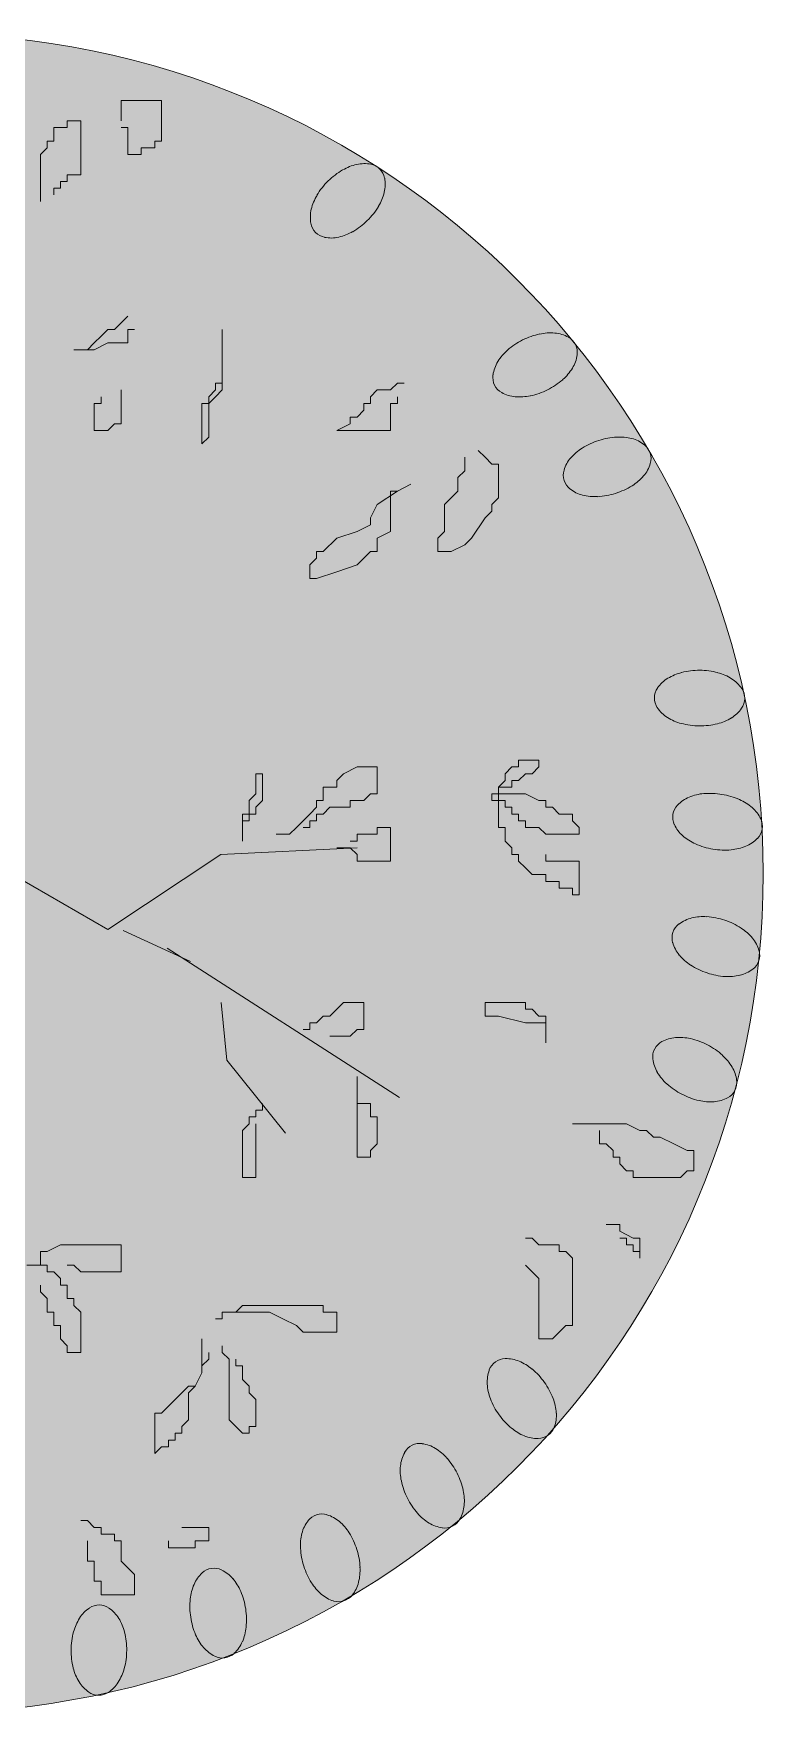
# Model space of a CAD drawing. Header units: metres. Extents: x -2072 to 1581266, y 0 to 323429.
# Drawn here: x 1369.365 to 1370.946, y 2075.497 to 2079.137 of the extents above; entities that cross this region are included whole.
import ezdxf

# ---------------------------------------------------------------- set-up
doc = ezdxf.new("R2010")
doc.units = ezdxf.units.M
doc.layers.add('ГП_Благоустройство_Деревья', color=7, linetype='Continuous', lineweight=0)

# ---------------------------------------------------------------- blocks, each defined once
blk = doc.blocks.new('Вишня птичья 10')
at = {"transparency": 33554687}
h = blk.add_hatch(color=256, dxfattribs=at)
h.dxf.hatch_style = 1
h.set_gradient(color1=(117, 182, 99), color2=(0, 87, 0), tint=1, name='INVSPHERICAL')
edge = h.paths.add_edge_path()
edge.add_arc((0.025, 0.007), 5, 0, 360)
at = {"color": 98, "true_color": 0x005700, "transparency": 33554687}
for p, q in [((1.203, 4.489), (1.203, 4.609)), ((1.203, 4.609), (1.444, 4.609)), ((1.444, 4.609), (1.444, 4.368)), ((0.802, 4.368), (0.802, 4.449)), ((0.802, 4.449), (0.882, 4.449)), ((0.882, 4.449), (0.882, 4.489)), ((0.882, 4.489), (0.963, 4.489)), ((0.963, 4.489), (0.963, 4.168)), ((1.243, 4.449), (1.203, 4.449)), ((1.243, 4.288), (1.243, 4.449)), ((0.722, 4.288), (0.762, 4.328)), ((0.762, 4.328), (0.762, 4.368)), ((0.762, 4.368), (0.802, 4.368)), ((1.404, 4.328), (1.323, 4.328)), ((1.323, 4.328), (1.323, 4.288)), ((1.444, 4.368), (1.404, 4.368)), ((1.404, 4.368), (1.404, 4.328)), ((0.722, 4.008), (0.722, 4.288)), ((1.323, 4.288), (1.243, 4.288)), ((0.882, 4.128), (0.842, 4.128)), ((0.842, 4.128), (0.842, 4.088)), ((0.882, 4.168), (0.882, 4.128)), ((0.963, 4.168), (0.882, 4.168)), ((0.842, 4.088), (0.802, 4.088)), ((0.802, 4.088), (0.802, 4.048)), ((1.243, 3.326), (1.203, 3.286)), ((1.083, 3.206), (1.043, 3.166)), ((1.123, 3.246), (1.083, 3.206)), ((1.163, 3.246), (1.123, 3.246)), ((1.203, 3.286), (1.163, 3.246)), ((1.243, 3.166), (1.243, 3.246)), ((1.243, 3.246), (1.283, 3.246)), ((1.805, 3.246), (1.805, 2.926)), ((1.003, 3.126), (0.922, 3.126)), ((0.922, 3.126), (1.043, 3.126)), ((1.043, 3.166), (1.003, 3.126)), ((1.043, 3.126), (1.123, 3.166)), ((1.123, 3.166), (1.243, 3.166)), ((1.805, 2.886), (1.805, 3.126)), ((1.805, 2.926), (1.765, 2.926)), ((1.765, 2.926), (1.765, 2.886)), ((2.847, 2.926), (2.807, 2.886)), ((2.888, 2.926), (2.847, 2.926)), ((1.083, 2.805), (1.043, 2.805)), ((1.043, 2.805), (1.043, 2.645)), ((1.083, 2.846), (1.083, 2.805)), ((1.203, 2.685), (1.203, 2.886)), ((1.684, 2.805), (1.684, 2.565)), ((1.725, 2.805), (1.684, 2.805)), ((1.765, 2.886), (1.725, 2.846)), ((1.725, 2.846), (1.725, 2.805)), ((1.725, 2.805), (1.765, 2.846)), ((1.725, 2.605), (1.725, 2.805)), ((1.765, 2.846), (1.805, 2.886)), ((2.687, 2.805), (2.647, 2.805)), ((2.647, 2.805), (2.647, 2.765)), ((2.727, 2.886), (2.687, 2.846)), ((2.687, 2.846), (2.687, 2.805)), ((2.807, 2.886), (2.727, 2.886)), ((2.807, 2.645), (2.807, 2.805)), ((2.807, 2.805), (2.847, 2.805)), ((2.847, 2.805), (2.847, 2.846)), ((2.607, 2.725), (2.567, 2.725)), ((2.567, 2.725), (2.567, 2.685)), ((2.647, 2.765), (2.607, 2.725)), ((1.043, 2.645), (1.123, 2.645)), ((1.123, 2.645), (1.163, 2.685)), ((1.163, 2.685), (1.203, 2.685)), ((1.684, 2.565), (1.725, 2.605)), ((2.567, 2.685), (2.486, 2.645)), ((2.486, 2.645), (2.807, 2.645)), ((3.369, 2.485), (3.329, 2.525)), ((3.248, 2.405), (3.208, 2.365)), ((3.248, 2.485), (3.248, 2.405)), ((3.409, 2.445), (3.369, 2.485)), ((3.449, 2.445), (3.409, 2.445)), ((3.449, 2.244), (3.449, 2.445)), ((2.928, 2.325), (2.847, 2.284)), ((3.208, 2.365), (3.208, 2.284)), ((2.727, 2.204), (2.687, 2.124)), ((2.847, 2.284), (2.727, 2.204)), ((2.807, 2.044), (2.807, 2.284)), ((2.807, 2.284), (2.847, 2.284)), ((3.168, 2.244), (3.128, 2.204)), ((3.128, 2.204), (3.128, 2.044)), ((3.208, 2.284), (3.168, 2.244)), ((3.409, 2.204), (3.449, 2.244)), ((3.409, 2.164), (3.409, 2.204)), ((2.687, 2.124), (2.687, 2.084)), ((3.289, 2.004), (3.369, 2.124)), ((3.369, 2.124), (3.409, 2.164)), ((2.486, 2.004), (2.406, 1.924)), ((2.607, 2.044), (2.486, 2.004)), ((2.687, 2.084), (2.607, 2.044)), ((2.727, 2.004), (2.807, 2.044)), ((2.727, 1.924), (2.727, 2.004)), ((3.128, 2.044), (3.088, 2.004)), ((3.088, 2.004), (3.088, 1.924)), ((3.248, 1.964), (3.289, 2.004)), ((2.406, 1.924), (2.366, 1.924)), ((2.366, 1.924), (2.366, 1.884)), ((2.607, 1.844), (2.687, 1.924)), ((2.687, 1.924), (2.727, 1.924)), ((3.088, 1.924), (3.168, 1.924)), ((3.168, 1.924), (3.248, 1.964)), ((2.366, 1.884), (2.326, 1.844)), ((2.326, 1.844), (2.326, 1.763)), ((2.366, 1.763), (2.486, 1.803)), ((2.486, 1.803), (2.607, 1.844)), ((2.326, 1.763), (2.366, 1.763)), ((2.005, 0.481), (2.005, 0.601)), ((2.005, 0.601), (2.045, 0.601)), ((2.045, 0.601), (2.045, 0.441)), ((2.486, 0.561), (2.527, 0.601)), ((2.527, 0.601), (2.607, 0.641)), ((2.607, 0.641), (2.727, 0.641)), ((2.727, 0.641), (2.727, 0.481)), ((3.489, 0.601), (3.529, 0.641)), ((3.489, 0.561), (3.489, 0.601)), ((3.529, 0.641), (3.569, 0.641)), ((3.569, 0.641), (3.569, 0.681)), ((3.569, 0.681), (3.69, 0.681)), ((3.609, 0.601), (3.569, 0.561)), ((3.65, 0.601), (3.609, 0.601)), ((3.69, 0.641), (3.65, 0.601)), ((3.69, 0.681), (3.69, 0.641)), ((2.406, 0.441), (2.406, 0.521)), ((2.406, 0.521), (2.486, 0.521)), ((2.486, 0.521), (2.486, 0.561)), ((3.449, 0.521), (3.489, 0.561)), ((3.449, 0.481), (3.449, 0.521)), ((3.449, 0.521), (3.449, 0.481)), ((3.529, 0.521), (3.449, 0.521)), ((3.569, 0.561), (3.529, 0.561)), ((3.529, 0.561), (3.529, 0.521)), ((1.965, 0.441), (2.005, 0.481)), ((1.965, 0.361), (1.965, 0.441)), ((2.045, 0.441), (2.005, 0.401)), ((2.005, 0.401), (2.005, 0.361)), ((2.326, 0.361), (2.366, 0.401)), ((2.366, 0.401), (2.366, 0.441)), ((2.366, 0.441), (2.406, 0.441)), ((2.446, 0.401), (2.406, 0.361)), ((2.567, 0.401), (2.446, 0.401)), ((2.647, 0.441), (2.567, 0.441)), ((2.567, 0.441), (2.567, 0.401)), ((2.687, 0.481), (2.647, 0.441)), ((2.727, 0.481), (2.687, 0.481)), ((3.449, 0.481), (3.409, 0.481)), ((3.409, 0.481), (3.409, 0.441)), ((3.409, 0.441), (3.449, 0.441)), ((3.449, 0.441), (3.449, 0.481)), ((3.449, 0.481), (3.609, 0.481)), ((3.449, 0.441), (3.449, 0.281)), ((3.489, 0.441), (3.449, 0.441)), ((3.489, 0.401), (3.489, 0.441)), ((3.529, 0.401), (3.489, 0.401)), ((3.529, 0.361), (3.529, 0.401)), ((3.609, 0.481), (3.69, 0.441)), ((3.69, 0.441), (3.73, 0.441)), ((3.73, 0.441), (3.73, 0.401)), ((3.73, 0.401), (3.77, 0.401)), ((3.77, 0.401), (3.81, 0.361)), ((1.925, 0.2), (1.925, 0.361)), ((1.925, 0.361), (1.965, 0.361)), ((1.965, 0.321), (1.925, 0.321)), ((2.005, 0.361), (1.965, 0.361)), ((1.965, 0.361), (1.965, 0.321)), ((2.246, 0.281), (2.286, 0.321)), ((2.286, 0.321), (2.326, 0.361)), ((2.366, 0.321), (2.326, 0.321)), ((2.326, 0.321), (2.326, 0.281)), ((2.406, 0.361), (2.366, 0.361)), ((2.366, 0.361), (2.366, 0.321)), ((3.569, 0.361), (3.529, 0.361)), ((3.569, 0.321), (3.569, 0.361)), ((3.609, 0.321), (3.569, 0.321)), ((3.609, 0.281), (3.609, 0.321)), ((3.81, 0.361), (3.89, 0.361)), ((3.89, 0.361), (3.89, 0.321)), ((3.89, 0.321), (3.93, 0.281)), ((2.126, 0.24), (2.206, 0.24)), ((2.206, 0.24), (2.246, 0.281)), ((2.326, 0.281), (2.286, 0.281)), ((2.567, 0.2), (2.607, 0.2)), ((2.607, 0.2), (2.607, 0.24)), ((2.607, 0.24), (2.727, 0.24)), ((2.727, 0.24), (2.727, 0.281)), ((2.727, 0.281), (2.807, 0.281)), ((2.807, 0.281), (2.807, 0.08)), ((3.449, 0.281), (3.489, 0.281)), ((3.489, 0.281), (3.489, 0.2)), ((3.489, 0.2), (3.529, 0.16)), ((3.69, 0.281), (3.609, 0.281)), ((3.73, 0.24), (3.69, 0.281)), ((3.93, 0.24), (3.73, 0.24)), ((3.93, 0.281), (3.93, 0.24)), ((1.124, -0.326), (1.797, 0.119)), ((1.797, 0.119), (2.608, 0.16)), ((2.567, 0.16), (2.486, 0.16)), ((2.607, 0.12), (2.567, 0.16)), ((2.607, 0.08), (2.607, 0.12)), ((3.529, 0.16), (3.529, 0.12)), ((3.529, 0.12), (3.569, 0.12)), ((3.569, 0.12), (3.569, 0.08)), ((3.73, 0.08), (3.73, 0.12)), ((0.499, 0.034), (1.124, -0.326)), ((2.807, 0.08), (2.607, 0.08)), ((3.569, 0.08), (3.609, 0.04)), ((3.609, 0.04), (3.65, 0)), ((3.65, 0), (3.73, 0)), ((3.93, 0.08), (3.73, 0.08)), ((3.73, 0), (3.73, -0.04)), ((3.93, -0.12), (3.93, 0.08)), ((3.73, -0.04), (3.81, -0.04)), ((3.81, -0.04), (3.81, -0.08)), ((3.81, -0.08), (3.89, -0.08)), ((3.89, -0.08), (3.89, -0.12)), ((3.89, -0.12), (3.93, -0.12)), ((1.214, -0.332), (1.615, -0.517)), ((1.477, -0.437), (2.859, -1.328)), ((1.798, -0.762), (1.831, -1.105)), ((2.486, -0.802), (2.527, -0.761)), ((2.527, -0.761), (2.647, -0.761)), ((2.647, -0.761), (2.647, -0.922)), ((3.609, -0.761), (3.369, -0.761)), ((3.369, -0.761), (3.369, -0.842)), ((3.609, -0.802), (3.609, -0.761)), ((2.326, -0.922), (2.326, -0.882)), ((2.326, -0.882), (2.366, -0.882)), ((2.366, -0.882), (2.406, -0.842)), ((2.406, -0.842), (2.446, -0.842)), ((2.446, -0.842), (2.486, -0.802)), ((3.369, -0.842), (3.449, -0.842)), ((3.449, -0.842), (3.609, -0.882)), ((3.65, -0.802), (3.609, -0.802)), ((3.609, -0.882), (3.73, -0.882)), ((3.69, -0.842), (3.65, -0.802)), ((3.73, -0.842), (3.69, -0.842)), ((3.73, -1.002), (3.73, -0.842)), ((2.286, -0.922), (2.326, -0.922)), ((2.567, -0.962), (2.446, -0.962)), ((2.607, -0.922), (2.567, -0.962)), ((2.647, -0.922), (2.607, -0.922)), ((1.831, -1.105), (2.182, -1.539)), ((2.607, -1.202), (2.607, -1.683)), ((2.045, -1.363), (2.045, -1.403)), ((2.607, -1.363), (2.607, -1.323)), ((2.687, -1.363), (2.607, -1.363)), ((2.687, -1.443), (2.687, -1.363)), ((1.965, -1.483), (1.925, -1.523)), ((2.005, -1.443), (1.965, -1.443)), ((1.965, -1.443), (1.965, -1.483)), ((2.045, -1.403), (2.005, -1.403)), ((2.005, -1.403), (2.005, -1.443)), ((2.005, -1.803), (2.005, -1.483)), ((2.727, -1.443), (2.687, -1.443)), ((2.727, -1.603), (2.727, -1.443)), ((3.89, -1.483), (4.211, -1.483)), ((4.211, -1.483), (4.291, -1.523)), ((1.925, -1.523), (1.925, -1.803)), ((4.051, -1.603), (4.051, -1.523)), ((4.291, -1.523), (4.331, -1.523)), ((4.331, -1.523), (4.371, -1.563)), ((4.371, -1.563), (4.412, -1.563)), ((4.412, -1.563), (4.492, -1.603)), ((2.607, -1.683), (2.687, -1.683)), ((2.687, -1.643), (2.727, -1.603)), ((2.687, -1.683), (2.687, -1.643)), ((4.091, -1.603), (4.051, -1.603)), ((4.131, -1.643), (4.091, -1.603)), ((4.131, -1.683), (4.131, -1.643)), ((4.171, -1.683), (4.131, -1.683)), ((4.171, -1.723), (4.171, -1.683)), ((4.492, -1.603), (4.572, -1.643)), ((4.572, -1.643), (4.612, -1.643)), ((4.612, -1.643), (4.612, -1.763)), ((4.211, -1.763), (4.171, -1.723)), ((4.251, -1.763), (4.211, -1.763)), ((4.251, -1.803), (4.251, -1.763)), ((4.572, -1.763), (4.532, -1.803)), ((4.612, -1.763), (4.572, -1.763)), ((1.925, -1.803), (2.005, -1.803)), ((4.532, -1.803), (4.251, -1.803)), ((4.091, -2.084), (4.171, -2.084)), ((4.171, -2.084), (4.171, -2.124)), ((3.609, -2.164), (3.65, -2.164)), ((3.65, -2.164), (3.69, -2.204)), ((4.171, -2.124), (4.251, -2.164)), ((4.211, -2.164), (4.171, -2.164)), ((4.211, -2.204), (4.211, -2.164)), ((4.251, -2.164), (4.291, -2.164)), ((4.291, -2.164), (4.291, -2.284)), ((0.722, -2.325), (0.722, -2.244)), ((0.722, -2.244), (0.762, -2.244)), ((0.762, -2.244), (0.842, -2.204)), ((0.842, -2.204), (1.203, -2.204)), ((1.203, -2.204), (1.203, -2.365)), ((3.69, -2.204), (3.81, -2.204)), ((3.81, -2.204), (3.81, -2.244)), ((3.81, -2.244), (3.85, -2.244)), ((3.85, -2.244), (3.89, -2.284)), ((3.89, -2.284), (3.89, -2.685)), ((4.251, -2.204), (4.211, -2.204)), ((4.251, -2.244), (4.251, -2.204)), ((4.291, -2.244), (4.251, -2.244)), ((4.291, -2.284), (4.291, -2.244)), ((0.642, -2.325), (0.762, -2.325)), ((0.762, -2.325), (0.762, -2.365)), ((0.762, -2.365), (0.802, -2.365)), ((0.802, -2.365), (0.842, -2.405)), ((0.922, -2.325), (0.882, -2.325)), ((0.963, -2.365), (0.922, -2.325)), ((1.203, -2.365), (0.963, -2.365)), ((3.65, -2.365), (3.609, -2.325)), ((3.69, -2.405), (3.65, -2.365)), ((0.722, -2.485), (0.722, -2.445)), ((0.762, -2.525), (0.722, -2.485)), ((0.842, -2.405), (0.842, -2.445)), ((0.842, -2.445), (0.882, -2.445)), ((0.882, -2.445), (0.882, -2.525)), ((3.69, -2.765), (3.69, -2.405)), ((0.762, -2.605), (0.762, -2.525)), ((0.882, -2.525), (0.922, -2.525)), ((0.922, -2.525), (0.922, -2.565)), ((0.922, -2.565), (0.963, -2.605)), ((1.885, -2.605), (1.925, -2.565)), ((1.925, -2.565), (2.406, -2.565)), ((2.406, -2.565), (2.406, -2.605)), ((0.802, -2.605), (0.762, -2.605)), ((0.802, -2.685), (0.802, -2.605)), ((0.842, -2.685), (0.802, -2.685)), ((0.842, -2.765), (0.842, -2.685)), ((0.963, -2.605), (0.963, -2.846)), ((1.765, -2.645), (1.805, -2.645)), ((1.805, -2.645), (1.805, -2.605)), ((1.805, -2.605), (1.885, -2.605)), ((2.085, -2.605), (1.845, -2.605)), ((2.166, -2.645), (2.085, -2.605)), ((2.246, -2.685), (2.166, -2.645)), ((2.286, -2.725), (2.246, -2.685)), ((2.406, -2.605), (2.486, -2.605)), ((2.486, -2.605), (2.486, -2.725)), ((3.85, -2.685), (3.81, -2.725)), ((3.89, -2.685), (3.85, -2.685)), ((0.882, -2.805), (0.842, -2.765)), ((1.684, -2.765), (1.684, -2.966)), ((2.486, -2.725), (2.286, -2.725)), ((3.77, -2.765), (3.69, -2.765)), ((3.81, -2.725), (3.77, -2.765)), ((0.882, -2.846), (0.882, -2.805)), ((0.963, -2.846), (0.882, -2.846)), ((1.684, -2.926), (1.725, -2.886)), ((1.725, -2.886), (1.725, -2.846)), ((1.805, -2.846), (1.805, -2.805)), ((1.845, -2.886), (1.805, -2.846)), ((1.845, -3.246), (1.845, -2.886)), ((1.885, -2.886), (1.885, -2.926)), ((1.684, -2.966), (1.644, -3.046)), ((1.644, -3.046), (1.684, -2.966)), ((1.684, -2.966), (1.684, -2.926)), ((1.885, -2.926), (1.925, -2.926)), ((1.925, -2.926), (1.925, -3.006)), ((1.524, -3.126), (1.564, -3.086)), ((1.564, -3.086), (1.604, -3.046)), ((1.644, -3.046), (1.604, -3.086)), ((1.604, -3.046), (1.644, -3.046)), ((1.604, -3.086), (1.604, -3.246)), ((1.925, -3.006), (1.965, -3.046)), ((1.965, -3.046), (1.965, -3.086)), ((1.965, -3.086), (2.005, -3.126)), ((1.444, -3.206), (1.484, -3.166)), ((1.484, -3.166), (1.524, -3.126)), ((2.005, -3.126), (2.005, -3.286)), ((1.404, -3.206), (1.444, -3.206)), ((1.404, -3.447), (1.404, -3.206)), ((1.604, -3.246), (1.564, -3.286)), ((1.564, -3.286), (1.564, -3.326)), ((1.885, -3.286), (1.845, -3.246)), ((1.925, -3.326), (1.885, -3.286)), ((2.005, -3.286), (1.965, -3.286)), ((1.965, -3.286), (1.965, -3.326)), ((1.524, -3.367), (1.484, -3.367)), ((1.484, -3.367), (1.484, -3.407)), ((1.564, -3.326), (1.524, -3.326)), ((1.524, -3.326), (1.524, -3.367)), ((1.965, -3.326), (1.925, -3.326)), ((1.444, -3.407), (1.404, -3.447)), ((1.484, -3.407), (1.444, -3.407)), ((0.963, -3.847), (1.003, -3.847)), ((1.003, -3.847), (1.043, -3.888)), ((1.043, -3.888), (1.083, -3.888)), ((1.083, -3.888), (1.083, -3.928)), ((1.564, -3.888), (1.725, -3.888)), ((1.725, -3.888), (1.725, -3.968)), ((1.003, -4.088), (1.003, -3.968)), ((1.083, -3.928), (1.163, -3.928)), ((1.163, -3.928), (1.163, -3.968)), ((1.163, -3.968), (1.203, -3.968)), ((1.203, -3.968), (1.203, -4.088)), ((1.484, -4.008), (1.484, -3.968)), ((1.644, -3.968), (1.644, -4.008)), ((1.725, -3.968), (1.644, -3.968)), ((1.043, -4.088), (1.003, -4.088)), ((1.043, -4.208), (1.043, -4.088)), ((1.203, -4.088), (1.243, -4.128)), ((1.644, -4.008), (1.484, -4.008)), ((1.243, -4.128), (1.283, -4.168)), ((1.283, -4.168), (1.283, -4.288)), ((1.083, -4.208), (1.043, -4.208)), ((1.083, -4.288), (1.083, -4.208)), ((1.283, -4.288), (1.083, -4.288))]:
    blk.add_line(p, q, dxfattribs=at)
blk.add_circle((0.025, 0.007), 5, dxfattribs=at)
for centre, radius, start, end in [((2.672, 3.939), 0.298, 102.9913, 120.2901), ((2.65, 4.035), 0.199, 78.5439, 102.9913), ((2.668, 4.128), 0.105, 44.5805, 78.5439), ((2.668, 4.128), 0.105, 10.6172, 44.5805), ((2.741, 3.82), 0.436, 134.5805, 148.8709), ((2.741, 3.82), 0.436, 120.2901, 134.5805), ((2.576, 4.111), 0.199, 346.1697, 10.6172), ((2.624, 3.891), 0.298, 148.8709, 166.1697), ((2.48, 4.134), 0.298, 328.8709, 346.1697), ((2.528, 3.915), 0.199, 166.1697, 190.6172), ((2.362, 4.205), 0.436, 314.5805, 328.8709), ((2.435, 3.898), 0.105, 190.6172, 224.5805), ((2.435, 3.898), 0.105, 224.5805, 258.5439), ((2.431, 4.087), 0.298, 282.9913, 300.2901), ((2.362, 4.205), 0.436, 300.2901, 314.5805), ((2.453, 3.99), 0.199, 258.5439, 282.9913), ((3.788, 2.794), 0.436, 102.2901, 116.5805), ((3.758, 2.928), 0.298, 84.9913, 102.2901), ((3.767, 3.027), 0.199, 60.5439, 84.9913), ((3.698, 2.898), 0.298, 130.8709, 148.1697), ((3.788, 2.794), 0.436, 116.5805, 130.8709), ((3.813, 3.109), 0.105, 26.5805, 60.5439), ((3.813, 3.109), 0.105, 352.6172, 26.5805), ((3.614, 2.95), 0.199, 148.1697, 172.6172), ((3.636, 3.173), 0.298, 310.8709, 328.1697), ((3.72, 3.121), 0.199, 328.1697, 352.6172), ((3.52, 2.962), 0.105, 172.6172, 206.5805), ((3.52, 2.962), 0.105, 206.5805, 240.5439), ((3.546, 3.277), 0.436, 296.5805, 310.8709), ((3.566, 3.044), 0.199, 240.5439, 264.9913), ((3.575, 3.143), 0.298, 264.9913, 282.2901), ((3.546, 3.277), 0.436, 282.2901, 296.5805), ((4.178, 2.17), 0.436, 93.2901, 107.5805), ((4.17, 2.308), 0.298, 75.9913, 93.2901), ((4.105, 2.287), 0.298, 121.8709, 139.1697), ((4.178, 2.17), 0.436, 107.5805, 121.8709), ((4.194, 2.404), 0.199, 51.5439, 75.9913), ((4.252, 2.478), 0.105, 17.5805, 51.5439), ((4.252, 2.478), 0.105, 343.6172, 17.5805), ((3.94, 2.379), 0.105, 163.6172, 197.5805), ((4.03, 2.352), 0.199, 139.1697, 163.6172), ((4.162, 2.504), 0.199, 319.1697, 343.6172), ((3.94, 2.379), 0.105, 197.5805, 231.5439), ((4.014, 2.686), 0.436, 287.5805, 301.8709), ((4.087, 2.569), 0.298, 301.8709, 319.1697), ((3.998, 2.453), 0.199, 231.5439, 255.9913), ((4.022, 2.549), 0.298, 255.9913, 273.2901), ((4.014, 2.686), 0.436, 273.2901, 287.5805), ((4.611, 0.914), 0.298, 103.8709, 121.1697), ((4.644, 0.781), 0.436, 89.5805, 103.8709), ((4.644, 0.781), 0.436, 75.2901, 89.5805), ((4.679, 0.914), 0.298, 57.9913, 75.2901), ((4.482, 1.052), 0.105, 145.6172, 179.5805), ((4.56, 0.999), 0.199, 121.1697, 145.6172), ((4.731, 0.998), 0.199, 33.5439, 57.9913), ((4.81, 1.05), 0.105, 359.5805, 33.5439), ((4.482, 1.052), 0.105, 179.5805, 213.5439), ((4.81, 1.05), 0.105, 325.6172, 359.5805), ((4.56, 1.105), 0.199, 213.5439, 237.9913), ((4.613, 1.188), 0.298, 237.9913, 255.2901), ((4.681, 1.188), 0.298, 283.8709, 301.1697), ((4.732, 1.103), 0.199, 301.1697, 325.6172), ((4.648, 1.322), 0.436, 255.2901, 269.5805), ((4.648, 1.322), 0.436, 269.5805, 283.8709), ((4.591, 0.342), 0.105, 136.6172, 170.5805), ((4.659, 0.277), 0.199, 112.1697, 136.6172), ((4.697, 0.186), 0.298, 94.8709, 112.1697), ((4.708, 0.048), 0.436, 80.5805, 94.8709), ((4.708, 0.048), 0.436, 66.2901, 80.5805), ((4.764, 0.174), 0.298, 48.9913, 66.2901), ((4.591, 0.342), 0.105, 170.5805, 204.5439), ((4.829, 0.249), 0.199, 24.5439, 48.9913), ((4.915, 0.288), 0.105, 350.5805, 24.5439), ((4.677, 0.381), 0.199, 204.5439, 228.9913), ((4.742, 0.456), 0.298, 228.9913, 246.2901), ((4.846, 0.353), 0.199, 292.1697, 316.6172), ((4.915, 0.288), 0.105, 316.6172, 350.5805), ((4.797, 0.582), 0.436, 246.2901, 260.5805), ((4.797, 0.582), 0.436, 260.5805, 274.8709), ((4.809, 0.445), 0.298, 274.8709, 292.1697), ((4.587, -0.377), 0.105, 127.6172, 161.5805), ((4.645, -0.452), 0.199, 103.1697, 127.6172), ((4.668, -0.548), 0.298, 85.8709, 103.1697), ((4.658, -0.685), 0.436, 71.5805, 85.8709), ((4.658, -0.685), 0.436, 57.2901, 71.5805), ((4.587, -0.377), 0.105, 161.5805, 195.5439), ((4.732, -0.569), 0.298, 39.9913, 57.2901), ((4.808, -0.506), 0.199, 15.5439, 39.9913), ((4.678, -0.351), 0.199, 195.5439, 219.9913), ((4.754, -0.288), 0.298, 219.9913, 237.2901), ((4.899, -0.48), 0.105, 341.5805, 15.5439), ((4.829, -0.172), 0.436, 237.2901, 251.5805), ((4.829, -0.172), 0.436, 251.5805, 265.8709), ((4.819, -0.309), 0.298, 265.8709, 283.1697), ((4.841, -0.405), 0.199, 283.1697, 307.6172), ((4.899, -0.48), 0.105, 307.6172, 341.5805), ((4.472, -1.086), 0.105, 118.6172, 152.5805), ((4.517, -1.169), 0.199, 94.1697, 118.6172), ((4.524, -1.267), 0.298, 76.8709, 94.1697), ((4.493, -1.401), 0.436, 62.5805, 76.8709), ((4.472, -1.086), 0.105, 152.5805, 186.5439), ((4.566, -1.075), 0.199, 186.5439, 210.9913), ((4.493, -1.401), 0.436, 48.2901, 62.5805), ((4.584, -1.299), 0.298, 30.9913, 48.2901), ((4.65, -1.024), 0.298, 210.9913, 228.2901), ((4.669, -1.248), 0.199, 6.5439, 30.9913), ((4.742, -0.921), 0.436, 228.2901, 242.5805), ((4.763, -1.237), 0.105, 298.6172, 332.5805), ((4.763, -1.237), 0.105, 332.5805, 6.5439), ((4.742, -0.921), 0.436, 242.5805, 256.8709), ((4.711, -1.055), 0.298, 256.8709, 274.1697), ((4.718, -1.154), 0.199, 274.1697, 298.6172), ((3.492, -2.986), 0.105, 91.6172, 125.5805), ((3.495, -3.081), 0.199, 67.1697, 91.6172), ((3.456, -3.172), 0.298, 49.8709, 67.1697), ((3.581, -3.02), 0.199, 159.5439, 183.9913), ((3.492, -2.986), 0.105, 125.5805, 159.5439), ((3.368, -3.277), 0.436, 35.5805, 49.8709), ((3.679, -3.013), 0.298, 183.9913, 201.2901), ((3.368, -3.277), 0.436, 21.2901, 35.5805), ((3.807, -2.963), 0.436, 201.2901, 215.5805), ((3.496, -3.227), 0.298, 3.9913, 21.2901), ((3.807, -2.963), 0.436, 215.5805, 229.8709), ((3.719, -3.068), 0.298, 229.8709, 247.1697), ((3.683, -3.253), 0.105, 305.5805, 339.5439), ((3.595, -3.22), 0.199, 339.5439, 3.9913), ((2.982, -3.492), 0.105, 116.5805, 150.5439), ((2.982, -3.492), 0.105, 82.6172, 116.5805), ((2.969, -3.586), 0.199, 58.1697, 82.6172), ((3.68, -3.159), 0.199, 247.1697, 271.6172), ((3.683, -3.253), 0.105, 271.6172, 305.5805), ((3.064, -3.539), 0.199, 150.5439, 174.9913), ((2.917, -3.67), 0.298, 40.8709, 58.1697), ((2.813, -3.76), 0.436, 26.5805, 40.8709), ((3.162, -3.547), 0.298, 174.9913, 192.2901), ((2.813, -3.76), 0.436, 12.2901, 26.5805), ((3.297, -3.518), 0.436, 192.2901, 206.5805), ((2.948, -3.731), 0.298, 354.9913, 12.2901), ((3.297, -3.518), 0.436, 206.5805, 220.8709), ((3.046, -3.739), 0.199, 330.5439, 354.9913), ((2.472, -3.971), 0.199, 141.5439, 165.9913), ((2.398, -3.912), 0.105, 107.5805, 141.5439), ((2.398, -3.912), 0.105, 73.6172, 107.5805), ((2.372, -4.003), 0.199, 49.1697, 73.6172), ((2.307, -4.077), 0.298, 31.8709, 49.1697), ((3.193, -3.608), 0.298, 220.8709, 238.1697), ((3.141, -3.692), 0.199, 238.1697, 262.6172), ((3.128, -3.786), 0.105, 262.6172, 296.5805), ((3.128, -3.786), 0.105, 296.5805, 330.5439), ((2.568, -3.995), 0.298, 165.9913, 183.2901), ((2.19, -4.15), 0.436, 17.5805, 31.8709), ((2.706, -3.987), 0.436, 183.2901, 197.5805), ((2.19, -4.15), 0.436, 3.2901, 17.5805), ((1.82, -4.305), 0.199, 132.5439, 156.9913), ((1.756, -4.235), 0.105, 98.5805, 132.5439), ((1.756, -4.235), 0.105, 64.6172, 98.5805), ((1.716, -4.321), 0.199, 40.1697, 64.6172), ((1.64, -4.384), 0.298, 22.8709, 40.1697), ((2.706, -3.987), 0.436, 197.5805, 211.8709), ((2.327, -4.142), 0.298, 345.9913, 3.2901), ((1.911, -4.343), 0.298, 156.9913, 174.2901), ((1.513, -4.438), 0.436, 8.5805, 22.8709), ((2.589, -4.059), 0.298, 211.8709, 229.1697), ((2.524, -4.134), 0.199, 229.1697, 253.6172), ((2.497, -4.225), 0.105, 287.5805, 321.5439), ((2.423, -4.166), 0.199, 321.5439, 345.9913), ((1.124, -4.533), 0.199, 123.5439, 147.9913), ((1.072, -4.454), 0.105, 89.5805, 123.5439), ((1.072, -4.454), 0.105, 55.6172, 89.5805), ((1.018, -4.532), 0.199, 31.1697, 55.6172), ((2.048, -4.357), 0.436, 174.2901, 188.5805), ((1.513, -4.438), 0.436, 354.2901, 8.5805), ((2.497, -4.225), 0.105, 253.6172, 287.5805), ((1.208, -4.585), 0.298, 147.9913, 165.2901), ((0.934, -4.583), 0.298, 13.8709, 31.1697), ((2.048, -4.357), 0.436, 188.5805, 202.8709), ((1.65, -4.452), 0.298, 336.9913, 354.2901), ((1.341, -4.62), 0.436, 165.2901, 179.5805), ((0.8, -4.616), 0.436, 359.5805, 13.8709), ((1.921, -4.411), 0.298, 202.8709, 220.1697), ((1.741, -4.49), 0.199, 312.5439, 336.9913), ((1.341, -4.62), 0.436, 179.5805, 193.8709), ((0.8, -4.616), 0.436, 345.2901, 359.5805), ((1.846, -4.474), 0.199, 220.1697, 244.6172), ((1.805, -4.56), 0.105, 244.6172, 278.5805), ((1.805, -4.56), 0.105, 278.5805, 312.5439), ((1.207, -4.653), 0.298, 193.8709, 211.1697), ((0.933, -4.651), 0.298, 327.9913, 345.2901), ((1.123, -4.704), 0.199, 211.1697, 235.6172), ((1.069, -4.782), 0.105, 235.6172, 269.5805), ((1.069, -4.782), 0.105, 269.5805, 303.5439), ((1.017, -4.704), 0.199, 303.5439, 327.9913)]:
    blk.add_arc(centre, radius, start, end, dxfattribs=at)

msp = doc.modelspace()

# ---------------------------------------------------------------- block references
at = {"layer": 'ГП_Благоустройство_Деревья', "transparency": 33554687, "xscale": 0.3638529228324366, "yscale": 0.3638529228324366, "zscale": 0.3638529228324366}
msp.add_blockref('Вишня птичья 10', (1369.1171, 2077.3147), dxfattribs=at)

doc.saveas('drawing.dxf')
